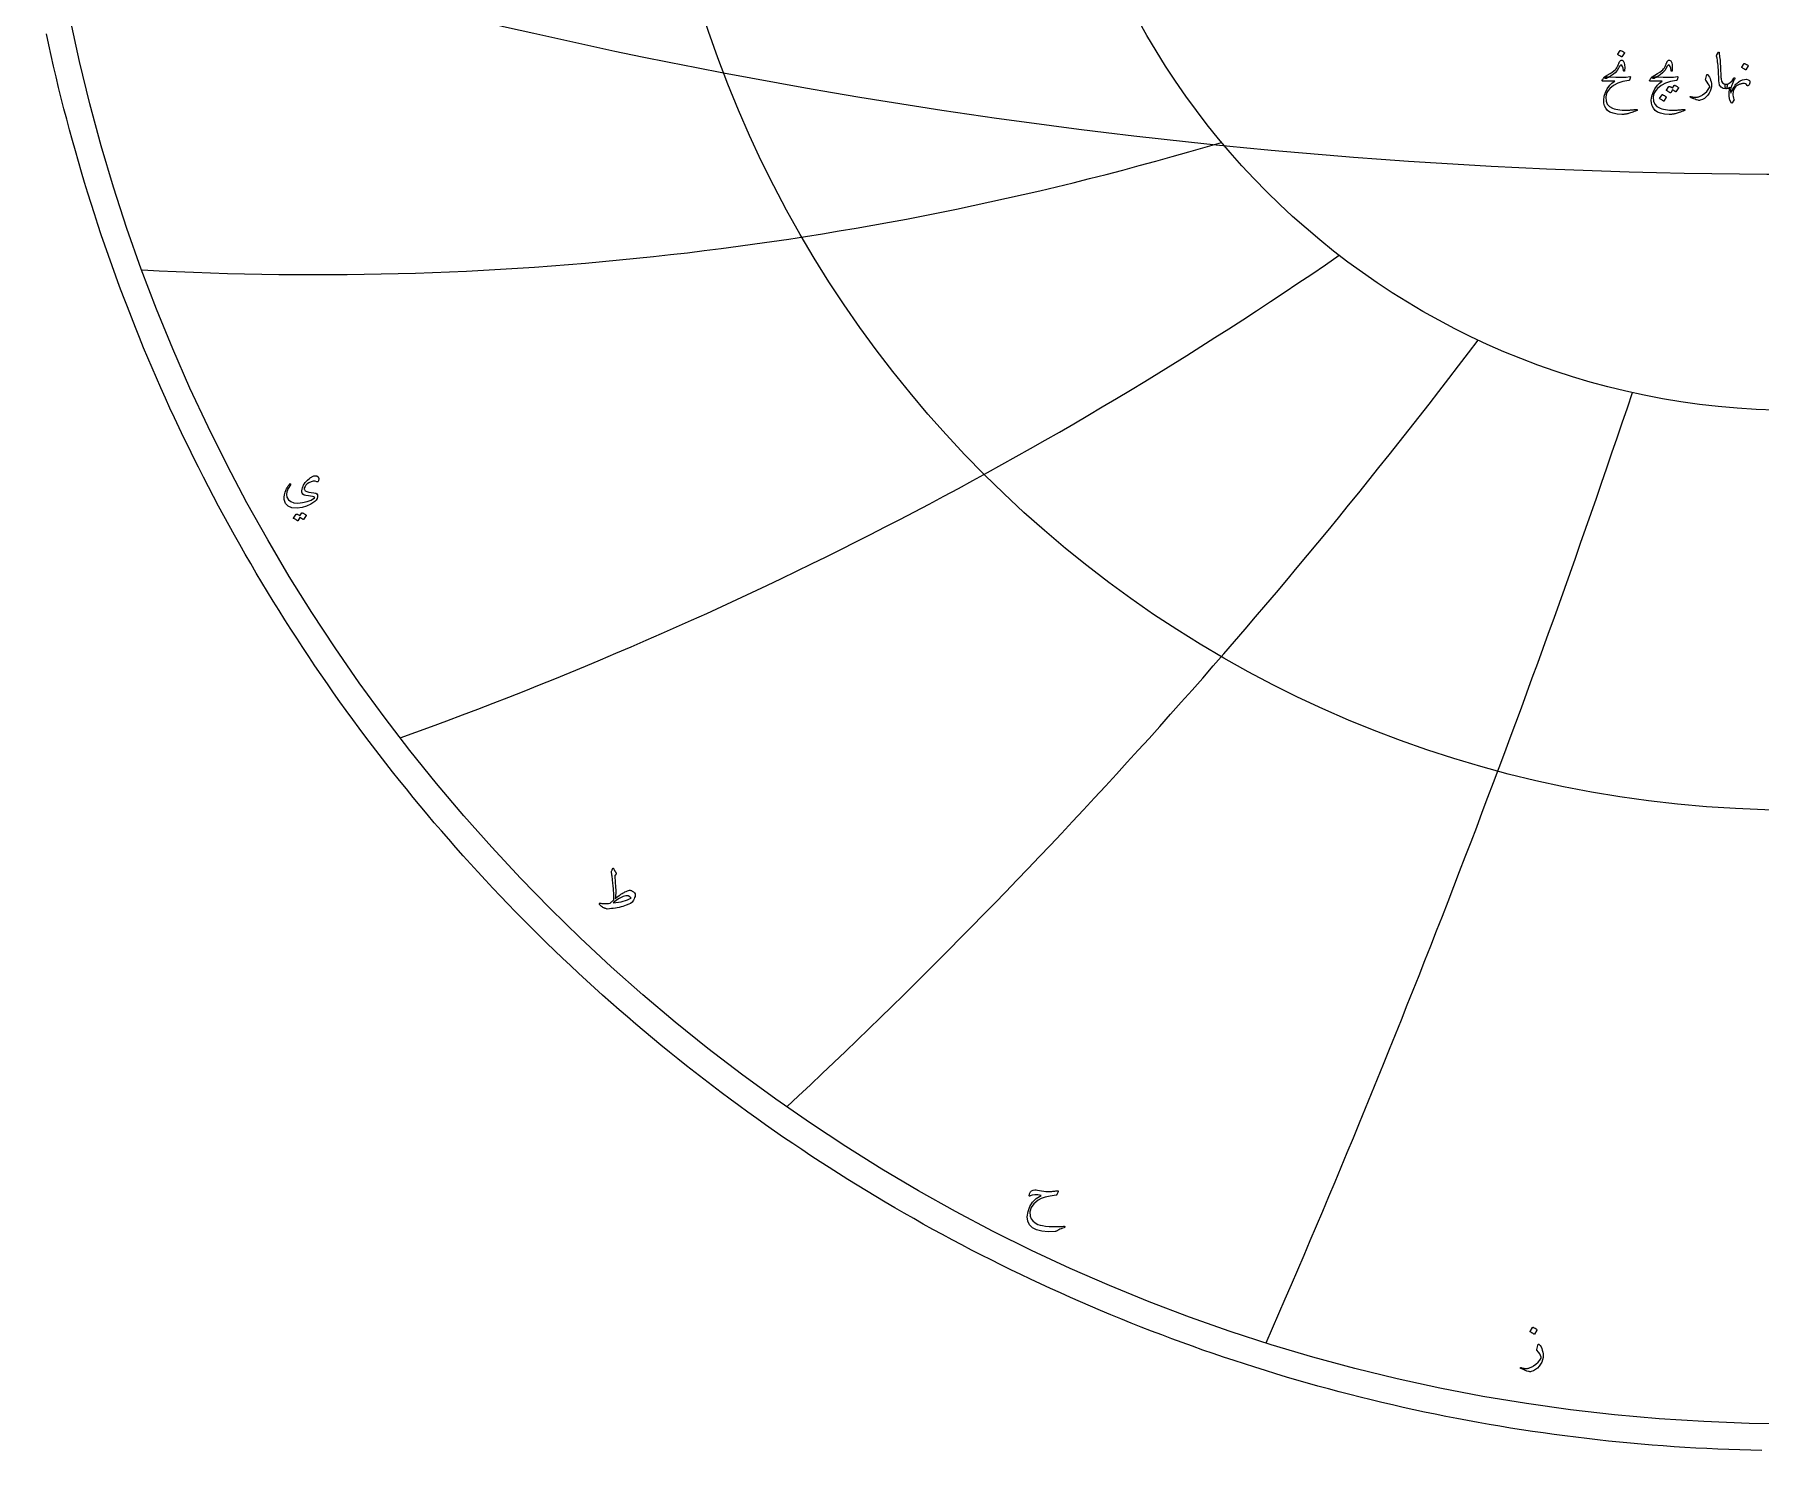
# Model space of a CAD drawing. Header units: millimetres. Extents: x -256 to 256, y -256 to 260.
# Drawn here: x -252.2 to -4.9, y -256 to -53.1 of the extents above; entities that cross this region are included whole.
import ezdxf

# ---------------------------------------------------------------- set-up
doc = ezdxf.new("R2010")
doc.units = ezdxf.units.MM
for name, color, linetype in [('CUT_OUTER', 1, 'Continuous'), ('ENGRAVE', 7, 'Continuous'), ('ENGRAVE_FINE', 8, 'Continuous'), ('TEXT', 5, 'Continuous')]:
    doc.layers.add(name, color=color, linetype=linetype)

msp = doc.modelspace()

# ---------------------------------------------------------------- linework, layer by layer
at = {"layer": 'CUT_OUTER'}
msp.add_lwpolyline([(-4.71, -256.01), (-6.28, -255.97), (-7.85, -255.93), (-9.42, -255.88), (-10.99, -255.81), (-12.56, -255.74), (-14.13, -255.66), (-15.7, -255.57), (-17.27, -255.47), (-18.84, -255.36), (-20.4, -255.24), (-21.97, -255.11), (-23.53, -254.97), (-25.1, -254.82), (-26.66, -254.66), (-28.22, -254.49), (-29.78, -254.31), (-31.34, -254.12), (-32.9, -253.93), (-34.46, -253.72), (-36.02, -253.5), (-37.57, -253.28), (-39.12, -253.04), (-40.68, -252.8), (-42.23, -252.54), (-43.77, -252.28), (-45.32, -252.01), (-46.87, -251.72), (-48.41, -251.43), (-49.95, -251.13), (-51.49, -250.82), (-53.03, -250.5), (-54.57, -250.17), (-56.1, -249.83), (-57.63, -249.48), (-59.16, -249.12), (-60.69, -248.75), (-62.22, -248.38), (-63.74, -247.99), (-65.26, -247.59), (-66.78, -247.19), (-68.29, -246.77), (-69.8, -246.35), (-71.31, -245.92), (-72.82, -245.48), (-74.33, -245.02), (-75.83, -244.56), (-77.33, -244.09), (-78.82, -243.61), (-80.32, -243.13), (-81.81, -242.63), (-83.3, -242.12), (-84.78, -241.61), (-86.26, -241.08), (-87.74, -240.55), (-89.21, -240.01), (-90.68, -239.45), (-92.15, -238.89), (-93.62, -238.32), (-95.08, -237.74), (-96.53, -237.16), (-97.99, -236.56), (-99.44, -235.95), (-100.88, -235.34), (-102.32, -234.72), (-103.76, -234.08), (-105.2, -233.44), (-106.63, -232.79), (-108.05, -232.13), (-109.48, -231.47), (-110.89, -230.79), (-112.31, -230.11), (-113.72, -229.41), (-115.12, -228.71), (-116.52, -228), (-117.92, -227.28), (-119.31, -226.55), (-120.7, -225.82), (-122.08, -225.07), (-123.46, -224.32), (-124.84, -223.56), (-126.21, -222.79), (-127.57, -222.01), (-128.93, -221.22), (-130.29, -220.43), (-131.64, -219.62), (-132.98, -218.81), (-134.32, -217.99), (-135.66, -217.16), (-136.99, -216.32), (-138.31, -215.48), (-139.63, -214.63), (-140.94, -213.77), (-142.25, -212.9), (-143.56, -212.02), (-144.86, -211.14), (-146.15, -210.24), (-147.44, -209.34), (-148.72, -208.43), (-149.99, -207.52), (-151.26, -206.59), (-152.53, -205.66), (-153.79, -204.72), (-155.04, -203.77), (-156.29, -202.82), (-157.53, -201.86), (-158.77, -200.89), (-160, -199.91), (-161.22, -198.92), (-162.44, -197.93), (-163.65, -196.93), (-164.85, -195.92), (-166.05, -194.91), (-167.24, -193.88), (-168.43, -192.85), (-169.61, -191.82), (-170.79, -190.77), (-171.95, -189.72), (-173.11, -188.66), (-174.27, -187.6), (-175.42, -186.52), (-176.56, -185.44), (-177.69, -184.36), (-178.82, -183.26), (-179.94, -182.16), (-181.05, -181.05), (-182.16, -179.94), (-183.26, -178.82), (-184.36, -177.69), (-185.44, -176.56), (-186.52, -175.42), (-187.6, -174.27), (-188.66, -173.11), (-189.72, -171.95), (-190.77, -170.79), (-191.82, -169.61), (-192.85, -168.43), (-193.88, -167.24), (-194.91, -166.05), (-195.92, -164.85), (-196.93, -163.65), (-197.93, -162.44), (-198.92, -161.22), (-199.91, -160), (-200.89, -158.77), (-201.86, -157.53), (-202.82, -156.29), (-203.77, -155.04), (-204.72, -153.79), (-205.66, -152.53), (-206.59, -151.26), (-207.52, -149.99), (-208.43, -148.72), (-209.34, -147.44), (-210.24, -146.15), (-211.14, -144.86), (-212.02, -143.56), (-212.9, -142.25), (-213.77, -140.94), (-214.63, -139.63), (-215.48, -138.31), (-216.32, -136.99), (-217.16, -135.66), (-217.99, -134.32), (-218.81, -132.98), (-219.62, -131.64), (-220.43, -130.29), (-221.22, -128.93), (-222.01, -127.57), (-222.79, -126.21), (-223.56, -124.84), (-224.32, -123.46), (-225.07, -122.08), (-225.82, -120.7), (-226.55, -119.31), (-227.28, -117.92), (-228, -116.52), (-228.71, -115.12), (-229.41, -113.72), (-230.11, -112.31), (-230.79, -110.89), (-231.47, -109.48), (-232.13, -108.05), (-232.79, -106.63), (-233.44, -105.2), (-234.08, -103.76), (-234.72, -102.32), (-235.34, -100.88), (-235.95, -99.44), (-236.56, -97.99), (-237.16, -96.53), (-237.74, -95.08), (-238.32, -93.62), (-238.89, -92.15), (-239.45, -90.68), (-240.01, -89.21), (-240.55, -87.74), (-241.08, -86.26), (-241.61, -84.78), (-242.12, -83.3), (-242.63, -81.81), (-243.13, -80.32), (-243.61, -78.82), (-244.09, -77.33), (-244.56, -75.83), (-245.02, -74.33), (-245.48, -72.82), (-245.92, -71.31), (-246.35, -69.8), (-246.77, -68.29), (-247.19, -66.78), (-247.59, -65.26), (-247.99, -63.74), (-248.38, -62.22), (-248.75, -60.69), (-249.12, -59.16), (-249.48, -57.63), (-249.83, -56.1), (-250.17, -54.57), (-250.5, -53.03)], dxfattribs=at)
at = {"layer": 'ENGRAVE'}
for radius in [252.2, 164.25, 106.97]:
    msp.add_circle((0, 0), radius, dxfattribs=at)
for centre, radius, start, end in [((-212.05, 367.28), 454.8, 266.8835, 286.6009), ((-398.98, 398.98), 587.67, 289.81232, 304.60036), ((-731.85, 422.53), 860.88, 313.02994, 322.88864), ((-1631.04, 437.03), 1696.54, 336.45896, 341.3883)]:
    msp.add_arc(centre, radius, start, end, dxfattribs=at)
at = {"layer": 'ENGRAVE_FINE'}
msp.add_arc((0, 744.8), 817.93, 252.21055, 287.78945, dxfattribs=at)
at = {"layer": 'TEXT'}
for points in [[(-27.35, -59.32), (-27.31, -59.27), (-27.26, -59.22), (-27.2, -59.17), (-27.14, -59.12), (-27.07, -59.07), (-26.99, -59.02), (-26.91, -58.97), (-26.83, -58.92), (-26.44, -58.69), (-26.12, -58.49), (-25.88, -58.31), (-25.71, -58.17), (-25.58, -58.02), (-25.46, -57.87), (-25.37, -57.7), (-25.29, -57.53), (-25.26, -57.45), (-25.23, -57.37), (-25.2, -57.29), (-25.17, -57.22), (-25.14, -57.15), (-25.11, -57.09), (-25.08, -57.03), (-25.05, -56.98), (-25, -56.9), (-24.93, -56.84), (-24.86, -56.8), (-24.79, -56.79), (-24.71, -56.8), (-24.64, -56.84), (-24.57, -56.9), (-24.5, -56.98), (-24.42, -57.18), (-24.37, -57.46), (-24.34, -57.83), (-24.35, -58.29), (-24.36, -58.33), (-24.37, -58.36), (-24.39, -58.38), (-24.42, -58.38), (-24.46, -58.38), (-24.48, -58.36), (-24.5, -58.33), (-24.51, -58.28), (-24.57, -57.93), (-24.65, -57.68), (-24.75, -57.53), (-24.88, -57.48), (-24.91, -57.49), (-24.95, -57.51), (-24.98, -57.54), (-25.02, -57.58), (-25.03, -57.6), (-25.05, -57.63), (-25.07, -57.67), (-25.1, -57.71), (-25.13, -57.76), (-25.15, -57.81), (-25.19, -57.87), (-25.22, -57.94), (-25.43, -58.28), (-25.71, -58.6), (-26.07, -58.89), (-26.5, -59.16), (-26.5, -59.16), (-26.52, -59.17), (-26.54, -59.18), (-26.57, -59.2), (-26.61, -59.23), (-26.66, -59.26), (-26.72, -59.29), (-26.79, -59.33), (-26.93, -59.4), (-27.07, -59.42), (-27.21, -59.39), (-27.35, -59.32)], [(-24.98, -55.41), (-24.97, -55.4), (-24.95, -55.39), (-24.94, -55.39), (-24.92, -55.39), (-24.78, -55.45), (-24.64, -55.52), (-24.52, -55.6), (-24.4, -55.7), (-24.39, -55.71), (-24.39, -55.73), (-24.39, -55.74), (-24.39, -55.76), (-24.74, -56.31), (-24.75, -56.32), (-24.76, -56.32), (-24.78, -56.32), (-24.81, -56.3), (-24.83, -56.29), (-24.86, -56.26), (-24.9, -56.23), (-24.96, -56.2), (-25.03, -56.15), (-25.11, -56.1), (-25.21, -56.05), (-25.32, -55.98), (-25.33, -55.97), (-25.34, -55.96), (-25.34, -55.95), (-25.33, -55.94)], [(-20.53, -59.32), (-20.49, -59.27), (-20.44, -59.22), (-20.38, -59.17), (-20.32, -59.12), (-20.25, -59.07), (-20.18, -59.02), (-20.1, -58.97), (-20.01, -58.92), (-19.62, -58.69), (-19.31, -58.49), (-19.06, -58.31), (-18.89, -58.17), (-18.76, -58.02), (-18.65, -57.87), (-18.55, -57.7), (-18.48, -57.53), (-18.45, -57.45), (-18.41, -57.37), (-18.38, -57.29), (-18.35, -57.22), (-18.32, -57.15), (-18.29, -57.09), (-18.27, -57.03), (-18.24, -56.98), (-18.18, -56.9), (-18.12, -56.84), (-18.05, -56.8), (-17.97, -56.79), (-17.9, -56.8), (-17.82, -56.84), (-17.75, -56.9), (-17.69, -56.98), (-17.6, -57.18), (-17.55, -57.46), (-17.53, -57.83), (-17.54, -58.29), (-17.54, -58.33), (-17.55, -58.36), (-17.58, -58.38), (-17.61, -58.38), (-17.64, -58.38), (-17.67, -58.36), (-17.68, -58.33), (-17.7, -58.28), (-17.75, -57.93), (-17.83, -57.68), (-17.94, -57.53), (-18.07, -57.48), (-18.1, -57.49), (-18.13, -57.51), (-18.17, -57.54), (-18.2, -57.58), (-18.22, -57.6), (-18.24, -57.63), (-18.26, -57.67), (-18.28, -57.71), (-18.31, -57.76), (-18.34, -57.81), (-18.37, -57.87), (-18.41, -57.94), (-18.61, -58.28), (-18.9, -58.6), (-19.25, -58.89), (-19.68, -59.16), (-19.69, -59.16), (-19.7, -59.17), (-19.72, -59.18), (-19.76, -59.2), (-19.8, -59.23), (-19.85, -59.26), (-19.91, -59.29), (-19.97, -59.33), (-20.12, -59.4), (-20.26, -59.42), (-20.4, -59.39), (-20.53, -59.32)], [(-10.9, -55.66), (-10.89, -55.64), (-10.87, -55.62), (-10.86, -55.62), (-10.85, -55.62), (-10.83, -55.63), (-10.82, -55.66), (-10.8, -55.7), (-10.79, -55.77), (-10.73, -56.31), (-10.68, -56.81), (-10.65, -57.27), (-10.62, -57.69), (-10.6, -58.05), (-10.59, -58.37), (-10.57, -58.66), (-10.56, -58.91), (-10.55, -59.12), (-10.54, -59.29), (-10.53, -59.42), (-10.52, -59.52), (-10.46, -59.82), (-10.32, -60.03), (-10.1, -60.17), (-9.8, -60.23), (-9.72, -60.26), (-9.66, -60.31), (-9.64, -60.39), (-9.65, -60.5), (-9.68, -60.67), (-9.72, -60.79), (-9.76, -60.86), (-9.8, -60.89), (-10.22, -60.83), (-10.53, -60.67), (-10.73, -60.39), (-10.81, -60), (-10.83, -59.82), (-10.84, -59.63), (-10.85, -59.44), (-10.86, -59.26), (-10.87, -59.07), (-10.88, -58.88), (-10.89, -58.69), (-10.89, -58.51), (-10.91, -58.15), (-10.93, -57.82), (-10.95, -57.54), (-10.98, -57.28), (-11.02, -57.04), (-11.06, -56.78), (-11.1, -56.51), (-11.16, -56.22), (-11.16, -56.17), (-11.16, -56.12), (-11.15, -56.08), (-11.13, -56.04)], [(-26.56, -59.2), (-25.63, -59.23), (-24.83, -59.23), (-24.15, -59.21), (-23.6, -59.15), (-23.58, -59.15), (-23.56, -59.15), (-23.55, -59.16), (-23.54, -59.16), (-23.53, -59.17), (-23.53, -59.19), (-23.53, -59.2), (-23.53, -59.22), (-23.54, -59.28), (-23.56, -59.34), (-23.57, -59.4), (-23.59, -59.45), (-23.6, -59.49), (-23.61, -59.53), (-23.62, -59.57), (-23.63, -59.6), (-23.66, -59.64), (-23.68, -59.67), (-23.71, -59.69), (-23.75, -59.7), (-24.59, -59.86), (-25.32, -60.09), (-25.94, -60.42), (-26.45, -60.83), (-26.71, -61.12), (-26.89, -61.44), (-27.01, -61.77), (-27.06, -62.11), (-27.01, -62.66), (-26.84, -63.1), (-26.53, -63.45), (-26.09, -63.69), (-25.86, -63.76), (-25.6, -63.82), (-25.33, -63.87), (-25.03, -63.91), (-24.71, -63.93), (-24.37, -63.94), (-24.01, -63.94), (-23.62, -63.93), (-23.49, -63.92), (-23.35, -63.91), (-23.22, -63.9), (-23.09, -63.89), (-22.96, -63.88), (-22.84, -63.87), (-22.72, -63.86), (-22.61, -63.84), (-22.57, -63.84), (-22.55, -63.85), (-22.53, -63.87), (-22.53, -63.9), (-22.53, -63.94), (-22.54, -63.96), (-22.55, -63.98), (-22.57, -63.99), (-22.78, -64.08), (-22.97, -64.16), (-23.16, -64.23), (-23.33, -64.29), (-23.49, -64.35), (-23.64, -64.39), (-23.78, -64.43), (-23.9, -64.47), (-24.02, -64.49), (-24.13, -64.51), (-24.25, -64.53), (-24.35, -64.55), (-24.46, -64.56), (-24.56, -64.57), (-24.67, -64.57), (-24.76, -64.57), (-25.44, -64.51), (-26.01, -64.4), (-26.46, -64.22), (-26.8, -63.99), (-27.05, -63.69), (-27.22, -63.34), (-27.32, -62.95), (-27.34, -62.5), (-27.27, -61.94), (-27.1, -61.41), (-26.83, -60.88), (-26.46, -60.38), (-26.32, -60.23), (-26.16, -60.08), (-25.97, -59.94), (-25.77, -59.81), (-27.53, -59.79), (-27.57, -59.77), (-27.59, -59.74), (-27.58, -59.69), (-27.55, -59.63), (-27.49, -59.54), (-27.44, -59.46), (-27.39, -59.39), (-27.35, -59.33), (-27.31, -59.27), (-27.28, -59.23), (-27.25, -59.2), (-27.23, -59.17), (-27.19, -59.17), (-27.06, -59.17), (-26.85, -59.18), (-26.56, -59.2)], [(-19.75, -59.2), (-18.82, -59.23), (-18.01, -59.23), (-17.33, -59.21), (-16.78, -59.15), (-16.76, -59.15), (-16.75, -59.15), (-16.74, -59.16), (-16.73, -59.16), (-16.72, -59.17), (-16.71, -59.19), (-16.71, -59.2), (-16.72, -59.22), (-16.73, -59.28), (-16.74, -59.34), (-16.76, -59.4), (-16.77, -59.45), (-16.78, -59.49), (-16.79, -59.53), (-16.81, -59.57), (-16.82, -59.6), (-16.84, -59.64), (-16.87, -59.67), (-16.9, -59.69), (-16.93, -59.7), (-17.77, -59.86), (-18.5, -60.09), (-19.12, -60.42), (-19.63, -60.83), (-19.89, -61.12), (-20.08, -61.44), (-20.2, -61.77), (-20.24, -62.11), (-20.2, -62.66), (-20.02, -63.1), (-19.71, -63.45), (-19.27, -63.69), (-19.04, -63.76), (-18.79, -63.82), (-18.51, -63.87), (-18.22, -63.91), (-17.9, -63.93), (-17.56, -63.94), (-17.19, -63.94), (-16.81, -63.93), (-16.67, -63.92), (-16.54, -63.91), (-16.41, -63.9), (-16.28, -63.89), (-16.15, -63.88), (-16.03, -63.87), (-15.91, -63.86), (-15.79, -63.84), (-15.76, -63.84), (-15.73, -63.85), (-15.72, -63.87), (-15.71, -63.9), (-15.72, -63.94), (-15.72, -63.96), (-15.74, -63.98), (-15.76, -63.99), (-15.96, -64.08), (-16.16, -64.16), (-16.34, -64.23), (-16.51, -64.29), (-16.67, -64.35), (-16.82, -64.39), (-16.96, -64.43), (-17.09, -64.47), (-17.2, -64.49), (-17.32, -64.51), (-17.43, -64.53), (-17.54, -64.55), (-17.64, -64.56), (-17.75, -64.57), (-17.85, -64.57), (-17.95, -64.57), (-18.63, -64.51), (-19.19, -64.4), (-19.64, -64.22), (-19.98, -63.99), (-20.23, -63.69), (-20.4, -63.34), (-20.5, -62.95), (-20.53, -62.5), (-20.45, -61.94), (-20.28, -61.41), (-20.02, -60.88), (-19.65, -60.38), (-19.5, -60.23), (-19.34, -60.08), (-19.16, -59.94), (-18.96, -59.81), (-20.71, -59.79), (-20.76, -59.77), (-20.77, -59.74), (-20.77, -59.69), (-20.74, -59.63), (-20.68, -59.54), (-20.62, -59.46), (-20.58, -59.39), (-20.53, -59.33), (-20.5, -59.27), (-20.46, -59.23), (-20.44, -59.2), (-20.42, -59.17), (-20.37, -59.17), (-20.24, -59.17), (-20.04, -59.18), (-19.75, -59.2)], [(-12.57, -58.86), (-12.57, -58.85), (-12.56, -58.84), (-12.56, -58.83), (-12.55, -58.83), (-12.53, -58.82), (-12.5, -58.83), (-12.47, -58.85), (-12.44, -58.88), (-12.31, -59.04), (-12.19, -59.22), (-12.1, -59.43), (-12.02, -59.66), (-11.96, -59.91), (-11.92, -60.15), (-11.91, -60.4), (-11.92, -60.63), (-11.98, -60.95), (-12.09, -61.25), (-12.24, -61.53), (-12.43, -61.81), (-12.65, -62.06), (-12.91, -62.26), (-13.2, -62.42), (-13.53, -62.53), (-13.62, -62.55), (-13.7, -62.55), (-13.79, -62.54), (-13.88, -62.52), (-14.08, -62.45), (-14.26, -62.38), (-14.42, -62.32), (-14.56, -62.27), (-14.69, -62.22), (-14.79, -62.17), (-14.87, -62.13), (-14.93, -62.1), (-14.94, -62.09), (-14.95, -62.08), (-14.96, -62.07), (-14.96, -62.06), (-14.96, -62.04), (-14.95, -62.03), (-14.95, -62.02), (-14.94, -62), (-14.92, -62), (-14.91, -61.99), (-14.89, -61.99), (-14.87, -62), (-14.75, -62.03), (-14.63, -62.06), (-14.52, -62.08), (-14.41, -62.1), (-14.3, -62.11), (-14.2, -62.11), (-14.11, -62.11), (-14.02, -62.1), (-13.92, -62.08), (-13.83, -62.06), (-13.73, -62.03), (-13.63, -61.99), (-13.52, -61.95), (-13.41, -61.89), (-13.3, -61.83), (-13.19, -61.76), (-12.87, -61.53), (-12.59, -61.28), (-12.36, -61), (-12.18, -60.71), (-12.17, -60.69), (-12.16, -60.66), (-12.16, -60.63), (-12.16, -60.6), (-12.24, -60.39), (-12.36, -60.17), (-12.52, -59.92), (-12.73, -59.65), (-12.74, -59.63), (-12.75, -59.61), (-12.75, -59.6), (-12.75, -59.59)], [(-8.64, -60.83), (-8.72, -61), (-8.78, -61.18), (-8.81, -61.37), (-8.83, -61.57), (-8.82, -61.78), (-8.79, -61.99), (-8.75, -62.21), (-8.68, -62.44), (-8.67, -62.47), (-8.67, -62.5), (-8.67, -62.52), (-8.68, -62.53), (-8.94, -62.9), (-8.97, -62.93), (-8.99, -62.95), (-9.01, -62.95), (-9.02, -62.94), (-9.27, -62.52), (-9.39, -61.99), (-9.39, -61.37), (-9.25, -60.65), (-9.38, -60.76), (-9.51, -60.83), (-9.65, -60.87), (-9.8, -60.89), (-9.83, -60.88), (-9.86, -60.85), (-9.88, -60.8), (-9.91, -60.73), (-9.92, -60.69), (-9.93, -60.65), (-9.94, -60.61), (-9.94, -60.57), (-9.95, -60.53), (-9.95, -60.49), (-9.95, -60.45), (-9.96, -60.41), (-9.95, -60.33), (-9.93, -60.28), (-9.87, -60.25), (-9.8, -60.23), (-9.5, -60.17), (-9.22, -60.01), (-8.96, -59.75), (-8.72, -59.39), (-8.68, -59.35), (-8.65, -59.32), (-8.61, -59.31), (-8.58, -59.33), (-8.55, -59.35), (-8.54, -59.38), (-8.54, -59.4), (-8.55, -59.44), (-8.61, -59.55), (-8.68, -59.66), (-8.74, -59.78), (-8.79, -59.9), (-8.85, -60.02), (-8.9, -60.14), (-8.95, -60.27), (-9, -60.39), (-9.11, -60.74), (-9.17, -61.03), (-9.18, -61.28), (-9.15, -61.49), (-9.14, -61.5), (-9.14, -61.5), (-9.14, -61.5), (-9.14, -61.5), (-9.14, -61.5), (-9.14, -61.5), (-9.13, -61.5), (-9.13, -61.49), (-9.09, -61.39), (-9.04, -61.28), (-8.99, -61.18), (-8.95, -61.09), (-8.9, -60.99), (-8.84, -60.9), (-8.79, -60.8), (-8.73, -60.71), (-8.69, -60.65), (-8.65, -60.61), (-8.62, -60.6), (-8.59, -60.61), (-8.58, -60.64), (-8.58, -60.68), (-8.6, -60.75), (-8.64, -60.83)], [(-7.21, -57.27), (-7.2, -57.26), (-7.19, -57.26), (-7.17, -57.26), (-7.15, -57.26), (-7.01, -57.32), (-6.88, -57.39), (-6.75, -57.47), (-6.63, -57.56), (-6.62, -57.58), (-6.62, -57.59), (-6.62, -57.61), (-6.63, -57.62), (-6.97, -58.17), (-6.98, -58.19), (-7, -58.19), (-7.02, -58.18), (-7.04, -58.17), (-7.06, -58.15), (-7.09, -58.13), (-7.14, -58.1), (-7.19, -58.06), (-7.26, -58.02), (-7.34, -57.97), (-7.44, -57.91), (-7.55, -57.85), (-7.56, -57.84), (-7.57, -57.82), (-7.57, -57.81), (-7.56, -57.8)], [(-18.97, -61.74), (-18.96, -61.73), (-18.95, -61.72), (-18.93, -61.72), (-18.91, -61.72), (-18.77, -61.78), (-18.64, -61.85), (-18.52, -61.93), (-18.4, -62.03), (-18.39, -62.04), (-18.38, -62.06), (-18.38, -62.07), (-18.39, -62.08), (-18.73, -62.64), (-18.75, -62.65), (-18.76, -62.65), (-18.78, -62.65), (-18.81, -62.63), (-18.83, -62.61), (-18.86, -62.59), (-18.9, -62.56), (-18.96, -62.53), (-19.03, -62.48), (-19.11, -62.43), (-19.2, -62.38), (-19.31, -62.31), (-19.33, -62.3), (-19.34, -62.29), (-19.34, -62.28), (-19.33, -62.27)], [(-17.23, -60.41), (-17.22, -60.4), (-17.21, -60.39), (-17.19, -60.39), (-17.17, -60.39), (-17.1, -60.42), (-17.03, -60.45), (-16.96, -60.48), (-16.9, -60.52), (-16.84, -60.56), (-16.78, -60.6), (-16.72, -60.64), (-16.66, -60.69), (-16.65, -60.71), (-16.64, -60.72), (-16.64, -60.74), (-16.65, -60.76), (-17, -61.31), (-17.01, -61.32), (-17.02, -61.32), (-17.04, -61.31), (-17.06, -61.29), (-17.08, -61.28), (-17.11, -61.26), (-17.14, -61.24), (-17.19, -61.21), (-17.24, -61.18), (-17.31, -61.14), (-17.39, -61.09), (-17.48, -61.04), (-17.75, -61.47), (-17.77, -61.48), (-17.78, -61.48), (-17.8, -61.48), (-17.83, -61.46), (-17.85, -61.45), (-17.88, -61.42), (-17.92, -61.4), (-17.98, -61.36), (-18.05, -61.32), (-18.13, -61.26), (-18.22, -61.21), (-18.33, -61.14), (-18.35, -61.13), (-18.35, -61.12), (-18.35, -61.11), (-18.34, -61.1), (-17.99, -60.57), (-17.98, -60.56), (-17.96, -60.55), (-17.95, -60.55), (-17.93, -60.55), (-17.87, -60.57), (-17.81, -60.6), (-17.75, -60.62), (-17.7, -60.65), (-17.64, -60.68), (-17.59, -60.72), (-17.54, -60.75), (-17.49, -60.79)], [(-6.81, -60.44), (-6.9, -60.29), (-7.02, -60.19), (-7.17, -60.14), (-7.35, -60.13), (-7.45, -60.15), (-7.55, -60.16), (-7.65, -60.18), (-7.75, -60.21), (-7.85, -60.24), (-7.95, -60.27), (-8.04, -60.32), (-8.14, -60.36), (-8.3, -60.47), (-8.45, -60.63), (-8.6, -60.82), (-8.73, -61.06), (-8.77, -61.12), (-8.81, -61.15), (-8.84, -61.16), (-8.87, -61.14), (-8.89, -61.11), (-8.91, -61.08), (-8.9, -61.04), (-8.88, -61), (-8.86, -60.94), (-8.83, -60.89), (-8.81, -60.84), (-8.79, -60.8), (-8.77, -60.77), (-8.76, -60.74), (-8.74, -60.72), (-8.73, -60.7), (-8.62, -60.54), (-8.52, -60.39), (-8.4, -60.25), (-8.29, -60.13), (-8.17, -60.02), (-8.05, -59.92), (-7.93, -59.84), (-7.8, -59.76), (-7.48, -59.62), (-7.18, -59.54), (-6.9, -59.53), (-6.65, -59.6), (-6.54, -59.65), (-6.46, -59.72), (-6.41, -59.81), (-6.39, -59.91), (-6.41, -60.05), (-6.45, -60.18), (-6.51, -60.3), (-6.61, -60.42), (-6.68, -60.47), (-6.73, -60.49), (-6.77, -60.48), (-6.81, -60.44)], [(-211.73, -117.2), (-211.98, -117.11), (-212.26, -117.11), (-212.57, -117.19), (-212.91, -117.34), (-213.12, -117.49), (-213.3, -117.67), (-213.44, -117.88), (-213.55, -118.12), (-213.56, -118.17), (-213.56, -118.22), (-213.55, -118.27), (-213.53, -118.32), (-213.41, -118.49), (-213.2, -118.61), (-212.91, -118.69), (-212.54, -118.74), (-212.17, -118.78), (-211.91, -118.85), (-211.74, -118.95), (-211.67, -119.09), (-211.67, -119.37), (-211.72, -119.62), (-211.84, -119.84), (-212.02, -120.03), (-212.6, -120.42), (-213.21, -120.71), (-213.86, -120.9), (-214.55, -120.98), (-215.31, -120.93), (-215.87, -120.7), (-216.24, -120.3), (-216.43, -119.73), (-216.44, -119.41), (-216.39, -119.07), (-216.29, -118.7), (-216.13, -118.3), (-216.08, -118.19), (-216.02, -118.09), (-215.96, -117.99), (-215.91, -117.89), (-215.84, -117.79), (-215.78, -117.7), (-215.71, -117.61), (-215.65, -117.52), (-215.61, -117.49), (-215.58, -117.47), (-215.55, -117.48), (-215.52, -117.51), (-215.51, -117.54), (-215.5, -117.58), (-215.51, -117.61), (-215.53, -117.65), (-215.85, -118.16), (-216.04, -118.62), (-216.1, -119.03), (-216.03, -119.4), (-215.8, -119.78), (-215.46, -120.05), (-215.02, -120.2), (-214.48, -120.25), (-213.78, -120.19), (-213.15, -120.05), (-212.58, -119.82), (-212.09, -119.5), (-212.06, -119.47), (-212.05, -119.44), (-212.06, -119.42), (-212.08, -119.39), (-212.19, -119.34), (-212.37, -119.3), (-212.63, -119.26), (-212.96, -119.23), (-213.3, -119.19), (-213.56, -119.11), (-213.74, -119), (-213.83, -118.85), (-213.88, -118.67), (-213.89, -118.48), (-213.87, -118.28), (-213.82, -118.08), (-213.65, -117.68), (-213.41, -117.31), (-213.1, -116.97), (-212.73, -116.66), (-212.63, -116.59), (-212.53, -116.53), (-212.44, -116.47), (-212.35, -116.43), (-212.26, -116.4), (-212.18, -116.37), (-212.1, -116.35), (-212.02, -116.35), (-211.73, -116.37), (-211.55, -116.5), (-211.48, -116.73), (-211.53, -117.07), (-211.56, -117.16), (-211.61, -117.21), (-211.66, -117.22), (-211.73, -117.2)], [(-213.9, -121.66), (-213.89, -121.65), (-213.87, -121.65), (-213.86, -121.65), (-213.83, -121.65), (-213.76, -121.68), (-213.68, -121.71), (-213.61, -121.74), (-213.54, -121.78), (-213.48, -121.82), (-213.41, -121.87), (-213.35, -121.91), (-213.28, -121.97), (-213.27, -121.98), (-213.27, -122), (-213.27, -122.02), (-213.28, -122.04), (-213.65, -122.62), (-213.66, -122.63), (-213.67, -122.63), (-213.69, -122.62), (-213.72, -122.61), (-213.73, -122.59), (-213.76, -122.58), (-213.8, -122.55), (-213.85, -122.52), (-213.91, -122.48), (-213.98, -122.44), (-214.06, -122.39), (-214.16, -122.34), (-214.45, -122.79), (-214.47, -122.81), (-214.48, -122.81), (-214.51, -122.8), (-214.53, -122.79), (-214.55, -122.77), (-214.59, -122.75), (-214.63, -122.72), (-214.69, -122.68), (-214.77, -122.63), (-214.85, -122.58), (-214.96, -122.52), (-215.07, -122.45), (-215.08, -122.43), (-215.09, -122.42), (-215.09, -122.41), (-215.08, -122.4), (-214.7, -121.83), (-214.69, -121.83), (-214.68, -121.82), (-214.66, -121.82), (-214.64, -121.82), (-214.57, -121.84), (-214.51, -121.86), (-214.45, -121.89), (-214.39, -121.92), (-214.33, -121.96), (-214.28, -121.99), (-214.23, -122.03), (-214.17, -122.07)], [(-169.52, -173), (-169.48, -172.92), (-169.45, -172.84), (-169.42, -172.78), (-169.4, -172.72), (-169.38, -172.68), (-169.36, -172.64), (-169.35, -172.62), (-169.34, -172.61), (-169.33, -172.59), (-169.31, -172.58), (-169.29, -172.57), (-169.27, -172.57), (-169.26, -172.57), (-169.24, -172.58), (-169.23, -172.59), (-169.22, -172.61), (-169.18, -172.71), (-169.14, -172.8), (-169.11, -172.87), (-169.08, -172.94), (-169.06, -172.97), (-169.04, -173), (-169.02, -173.03), (-169, -173.06), (-168.97, -173.1), (-168.94, -173.14), (-168.91, -173.18), (-168.87, -173.22), (-168.85, -173.26), (-168.84, -173.3), (-168.85, -173.34), (-168.87, -173.38), (-169.02, -173.57), (-169.04, -173.6), (-169.05, -173.64), (-169.06, -173.67), (-169.06, -173.7), (-168.98, -174.56), (-168.93, -175.25), (-168.91, -175.78), (-168.92, -176.14), (-168.92, -176.28), (-168.93, -176.41), (-168.94, -176.52), (-168.95, -176.62), (-168.96, -176.71), (-168.97, -176.79), (-168.98, -176.85), (-168.99, -176.91), (-168.76, -176.73), (-168.55, -176.57), (-168.35, -176.43), (-168.17, -176.31), (-168.01, -176.2), (-167.86, -176.11), (-167.73, -176.03), (-167.62, -175.97), (-167.43, -175.89), (-167.25, -175.82), (-167.08, -175.77), (-166.92, -175.74), (-166.84, -175.74), (-166.75, -175.75), (-166.66, -175.79), (-166.56, -175.84), (-166.38, -175.97), (-166.24, -176.1), (-166.15, -176.23), (-166.11, -176.34), (-166.12, -176.48), (-166.15, -176.63), (-166.21, -176.79), (-166.29, -176.97), (-166.39, -177.15), (-166.48, -177.3), (-166.56, -177.42), (-166.63, -177.51), (-166.78, -177.62), (-167.04, -177.74), (-167.41, -177.89), (-167.89, -178.04), (-168.15, -178.12), (-168.42, -178.19), (-168.7, -178.25), (-168.97, -178.3), (-169.26, -178.34), (-169.54, -178.37), (-169.83, -178.4), (-170.12, -178.42), (-170.22, -178.4), (-170.32, -178.37), (-170.42, -178.34), (-170.51, -178.31), (-170.59, -178.27), (-170.68, -178.23), (-170.75, -178.19), (-170.83, -178.14), (-170.96, -178.04), (-171.07, -177.95), (-171.16, -177.85), (-171.22, -177.75), (-171.26, -177.67), (-171.27, -177.62), (-171.24, -177.59), (-171.19, -177.58), (-171.05, -177.6), (-170.89, -177.61), (-170.72, -177.62), (-170.55, -177.63), (-170.36, -177.63), (-170.16, -177.62), (-169.94, -177.61), (-169.72, -177.6), (-169.21, -177.1), (-169.2, -176.89), (-169.2, -176.69), (-169.2, -176.48), (-169.2, -176.28), (-169.21, -176.06), (-169.22, -175.85), (-169.23, -175.64), (-169.25, -175.42), (-169.27, -175.2), (-169.29, -174.99), (-169.31, -174.79), (-169.33, -174.59), (-169.36, -174.4), (-169.38, -174.22), (-169.4, -174.04), (-169.42, -173.88), (-169.44, -173.72), (-169.46, -173.58), (-169.47, -173.46), (-169.49, -173.36), (-169.5, -173.28), (-169.51, -173.21), (-169.52, -173.17), (-169.53, -173.14), (-169.53, -173.11), (-169.53, -173.07), (-169.53, -173.04), (-169.52, -173)], [(-167.86, -176.62), (-168.16, -176.75), (-168.5, -176.94), (-168.86, -177.21), (-169.27, -177.54), (-168.88, -177.5), (-168.51, -177.44), (-168.16, -177.37), (-167.83, -177.29), (-167.52, -177.19), (-167.23, -177.09), (-166.96, -176.98), (-166.72, -176.86), (-166.89, -176.66), (-167.13, -176.55), (-167.46, -176.54), (-167.86, -176.62)], [(-105.52, -218.93), (-105.71, -219.35), (-105.73, -219.38), (-105.75, -219.4), (-105.77, -219.41), (-105.8, -219.42), (-106.65, -219.56), (-107.37, -219.72), (-107.95, -219.92), (-108.39, -220.15), (-109, -220.65), (-109.4, -221.2), (-109.57, -221.8), (-109.53, -222.45), (-109.39, -222.8), (-109.16, -223.11), (-108.83, -223.38), (-108.41, -223.61), (-108.12, -223.71), (-107.75, -223.79), (-107.31, -223.86), (-106.79, -223.9), (-106.52, -223.92), (-106.25, -223.92), (-105.99, -223.93), (-105.73, -223.93), (-105.47, -223.92), (-105.22, -223.91), (-104.97, -223.9), (-104.73, -223.88), (-104.68, -223.88), (-104.63, -223.88), (-104.6, -223.89), (-104.58, -223.91), (-104.57, -223.93), (-104.56, -223.96), (-104.57, -223.98), (-104.58, -224.01), (-104.59, -224.03), (-104.6, -224.04), (-104.61, -224.05), (-104.62, -224.05), (-104.64, -224.06), (-104.65, -224.07), (-104.67, -224.07), (-104.68, -224.08), (-104.9, -224.15), (-105.1, -224.23), (-105.27, -224.3), (-105.42, -224.38), (-105.51, -224.44), (-105.59, -224.49), (-105.67, -224.53), (-105.74, -224.56), (-105.8, -224.59), (-105.84, -224.6), (-105.88, -224.62), (-105.91, -224.62), (-106.97, -224.66), (-107.87, -224.59), (-108.61, -224.39), (-109.19, -224.09), (-109.61, -223.67), (-109.86, -223.14), (-109.94, -222.52), (-109.84, -221.78), (-109.59, -221.04), (-109.19, -220.41), (-108.65, -219.89), (-107.97, -219.48), (-108.45, -219.39), (-108.88, -219.37), (-109.24, -219.42), (-109.53, -219.54), (-109.56, -219.55), (-109.58, -219.55), (-109.61, -219.55), (-109.63, -219.55), (-109.64, -219.55), (-109.66, -219.53), (-109.66, -219.52), (-109.67, -219.5), (-109.66, -219.4), (-109.64, -219.31), (-109.62, -219.21), (-109.59, -219.12), (-109.49, -218.94), (-109.33, -218.8), (-109.12, -218.72), (-108.85, -218.68), (-108.67, -218.68), (-108.46, -218.7), (-108.2, -218.74), (-107.89, -218.79), (-107.58, -218.85), (-107.29, -218.89), (-107.03, -218.91), (-106.79, -218.91), (-106.67, -218.9), (-106.55, -218.9), (-106.42, -218.89), (-106.28, -218.87), (-106.14, -218.86), (-105.99, -218.84), (-105.83, -218.82), (-105.67, -218.79), (-105.58, -218.79), (-105.52, -218.81), (-105.5, -218.86), (-105.52, -218.93)], [(-37.53, -238.38), (-37.52, -238.37), (-37.5, -238.36), (-37.48, -238.36), (-37.46, -238.36), (-37.31, -238.43), (-37.17, -238.5), (-37.04, -238.59), (-36.91, -238.69), (-36.9, -238.71), (-36.9, -238.72), (-36.9, -238.74), (-36.91, -238.75), (-37.27, -239.34), (-37.28, -239.35), (-37.3, -239.36), (-37.32, -239.35), (-37.35, -239.33), (-37.37, -239.32), (-37.4, -239.29), (-37.45, -239.26), (-37.51, -239.22), (-37.58, -239.18), (-37.67, -239.12), (-37.77, -239.06), (-37.89, -238.99), (-37.9, -238.98), (-37.91, -238.97), (-37.91, -238.96), (-37.9, -238.95)], [(-36.74, -240.79), (-36.73, -240.77), (-36.73, -240.76), (-36.72, -240.75), (-36.71, -240.75), (-36.69, -240.75), (-36.66, -240.76), (-36.63, -240.78), (-36.6, -240.81), (-36.45, -240.98), (-36.33, -241.17), (-36.23, -241.39), (-36.15, -241.64), (-36.08, -241.9), (-36.04, -242.17), (-36.03, -242.42), (-36.04, -242.68), (-36.11, -243.01), (-36.22, -243.33), (-36.38, -243.64), (-36.58, -243.93), (-36.82, -244.2), (-37.1, -244.41), (-37.41, -244.58), (-37.76, -244.7), (-37.85, -244.72), (-37.94, -244.72), (-38.04, -244.71), (-38.13, -244.69), (-38.34, -244.62), (-38.54, -244.55), (-38.71, -244.48), (-38.86, -244.42), (-38.99, -244.37), (-39.1, -244.32), (-39.19, -244.28), (-39.25, -244.24), (-39.27, -244.23), (-39.27, -244.22), (-39.28, -244.21), (-39.28, -244.19), (-39.28, -244.18), (-39.28, -244.17), (-39.27, -244.15), (-39.26, -244.14), (-39.25, -244.13), (-39.23, -244.13), (-39.21, -244.13), (-39.19, -244.13), (-39.06, -244.17), (-38.93, -244.2), (-38.81, -244.22), (-38.69, -244.24), (-38.58, -244.25), (-38.48, -244.25), (-38.37, -244.25), (-38.28, -244.24), (-38.18, -244.23), (-38.08, -244.2), (-37.97, -244.17), (-37.86, -244.13), (-37.75, -244.08), (-37.63, -244.02), (-37.52, -243.95), (-37.39, -243.88), (-37.05, -243.63), (-36.76, -243.36), (-36.51, -243.07), (-36.32, -242.76), (-36.3, -242.74), (-36.3, -242.71), (-36.3, -242.68), (-36.3, -242.64), (-36.38, -242.42), (-36.51, -242.18), (-36.69, -241.91), (-36.91, -241.62), (-36.92, -241.61), (-36.92, -241.59), (-36.92, -241.57), (-36.92, -241.56)]]:
    msp.add_lwpolyline(points, close=True, dxfattribs=at)

doc.saveas('drawing.dxf')
